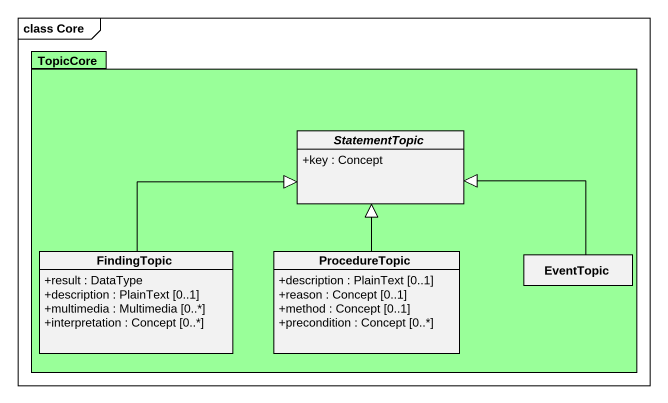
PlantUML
@startuml
mainframe class Core
hide circle
hide empty members
skinparam classAttributeIconSize 0
package TopicCore #99FF99 {
  abstract class StatementTopic {
    +key : Concept
  }
  class FindingTopic {
    +result : DataType
    +description : PlainText [0..1]
    +multimedia : Multimedia [0..*]
    +interpretation : Concept [0..*]
  }
  class ProcedureTopic {
    +description : PlainText [0..1]
    +reason : Concept [0..1]
    +method : Concept [0..1]
    +precondition : Concept [0..*]
  }
  class EventTopic
}
FindingTopic -right-|> StatementTopic
ProcedureTopic -up-|> StatementTopic
EventTopic -left-|> StatementTopic
@enduml
